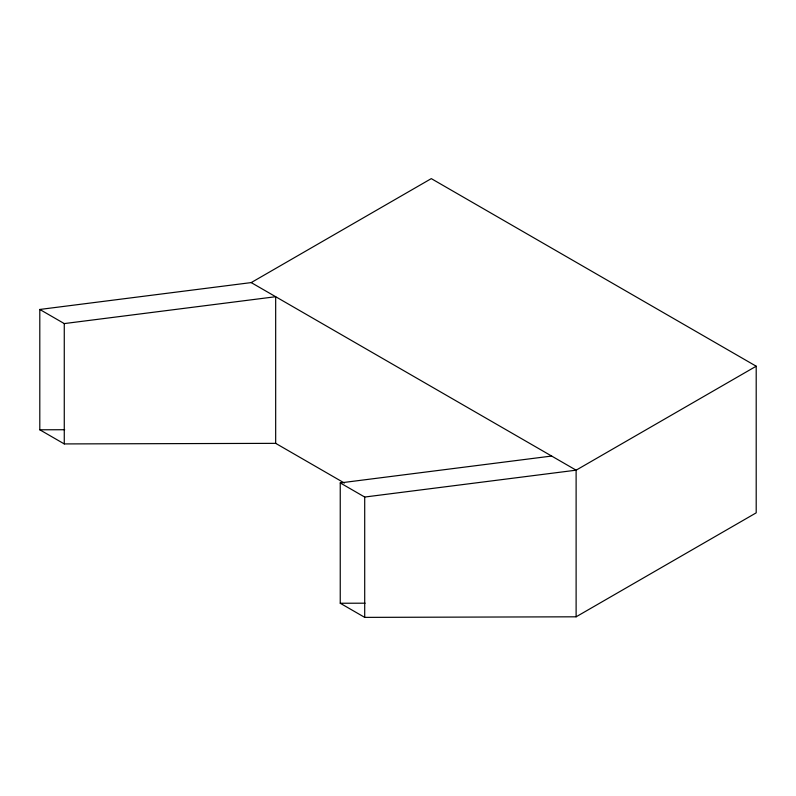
<?xml version="1.0" encoding="UTF-8"?>
<svg xmlns="http://www.w3.org/2000/svg" width="796" height="796" viewBox="0 0 796 796"><rect width="100%" height="100%" fill="white"/><g stroke="black" fill="none" stroke-linecap="round" stroke-linejoin="round"><path stroke-width="1.19" d="M344.399 483.033L275.675 443.352L64.267 443.919L39.8 429.79L39.8 309.455L251.208 282.59L431.293 178.622L756.2 366.21L756.2 512.843L576.115 616.81L364.707 617.378L340.24 603.249L340.24 482.913L551.648 456.048M756.2 366.21L576.115 470.177L364.707 497.042L340.24 482.913M39.8 309.455L64.267 323.584L275.675 296.719L275.675 443.352M39.8 429.79L64.675 429.731M340.24 603.249L365.115 603.189M251.208 282.59L576.115 470.177L576.115 616.81M364.707 497.042L364.707 617.378M64.267 323.584L64.267 443.919"/></g></svg>
